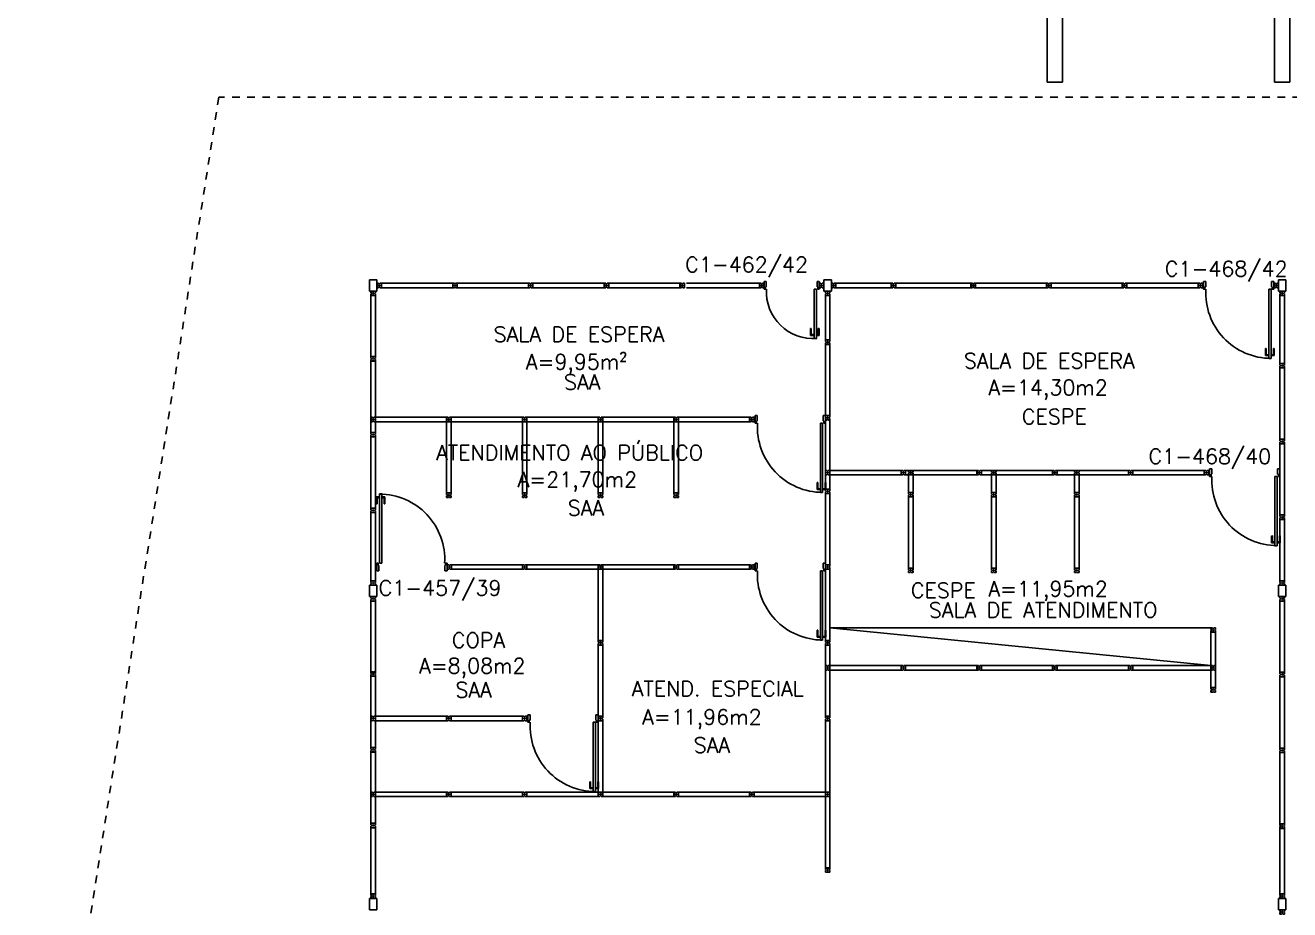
# Model space of a CAD drawing. Extents: x -16 to 243, y 482 to 579.
# Drawn here: x -16.31 to 0.38, y 529.79 to 541.46 of the extents above; entities that cross this region are included whole.
import ezdxf
from ezdxf.enums import TextEntityAlignment as Align

# ---------------------------------------------------------------- set-up
doc = ezdxf.new("R2010")
doc.units = 0
doc.header["$LTSCALE"] = 0.02
doc.header["$MEASUREMENT"] = 0
doc.linetypes.add('HIDDEN2', pattern=[0.1875, 0.125, -0.0625])
doc.layers.get('0').update_dxf_attribs({"linetype": 'CONTINUOUS'})
for name, color, linetype in [('ALV', 2, 'CONTINUOUS'), ('AREA', 2, 'CONTINUOUS'), ('CENTRO_DE_CUSTO', 1, 'CONTINUOUS'), ('DIV', 2, 'CONTINUOUS'), ('ESTR', 3, 'CONTINUOUS'), ('PROJ', 1, 'HIDDEN2'), ('TEXTO', 2, 'CONTINUOUS'), ('TEXTO-ENDEREÇO', 2, 'CONTINUOUS')]:
    doc.layers.add(name, color=color, linetype=linetype)
doc.styles.add('UNB-100', font='simplex.shx', dxfattribs={"height": 0.2})
doc.styles.add('UNB-100-1', font='simplex.shx', dxfattribs={"height": 0.2})

# ---------------------------------------------------------------- blocks, each defined once
blk = doc.blocks.new('PILAR-SLN')
blk.add_lwpolyline([(0.197, -26.487), (0.197, -27.987), (-0.003, -27.987), (-0.003, -26.487)], close=True)
blk = doc.blocks.new('DIVMT-SLN')
for p, q in [((-0.03, 0.03), (-0.03, 0.006)), ((-0.008, 0.03), (-0.03, 0.03)), ((-0.0185, 0.006), (-0.03, 0.006)), ((-0.0185, -0.006), (-0.0185, 0.006)), ((-0.008, 0.03), (-0.008, 0.02)), ((-0.008, 0.02), (0.008, 0.02)), ((-0.0051, 0), (0.0051, 0)), ((0.0051, 0), (-0.0051, 0)), ((-0.0051, 0), (0.0051, 0)), ((0, -0.0051), (0, 0.0051)), ((0, 0.0051), (0, -0.0051)), ((0.008, 0.03), (0.008, 0.02)), ((0.008, 0.03), (0.03, 0.03)), ((0.0205, 0.006), (0.03, 0.006)), ((0.0205, -0.006), (0.0205, 0.006)), ((0.0205, 0.006), (0.0205, -0.006)), ((0.0205, 0.006), (0.03, 0.006)), ((0.97, 0.03), (0.03, 0.03)), ((0.03, 0.006), (0.03, 0.03)), ((0.03, -0.03), (0.03, 0.03)), ((0.03, -0.005), (0.03, 0.005)), ((0.97, -0.03), (0.97, 0.03)), ((0.97, 0.03), (0.97, 0.009)), ((0.97, 0.009), (0.97, 0.027)), ((0.9795, 0.006), (0.97, 0.006)), ((0.97, -0.005), (0.97, 0.005)), ((0.9795, 0.006), (0.9795, -0.006)), ((1.0051, 0), (0.9949, 0)), ((1, 0.0051), (1, -0.0051)), ((-0.0185, -0.006), (-0.03, -0.006)), ((-0.03, -0.03), (-0.03, -0.006)), ((-0.008, -0.03), (-0.03, -0.03)), ((-0.008, -0.03), (-0.008, -0.02)), ((-0.008, -0.02), (0.008, -0.02)), ((0.008, -0.03), (0.008, -0.02)), ((0.008, -0.03), (0.03, -0.03)), ((0.0205, -0.006), (0.03, -0.006)), ((0.0205, -0.006), (0.03, -0.006)), ((0.03, -0.006), (0.03, -0.03)), ((0.97, -0.03), (0.03, -0.03)), ((0.9795, -0.006), (0.97, -0.006)), ((0.97, -0.009), (0.97, -0.027))]:
    blk.add_line(p, q)
blk = doc.blocks.new('PDV2E-SLN')
at = {"layer": 'DIV', "color": 1}
for p, q in [((0.023, 0.925), (0.063, 0.925)), ((0.023, 0.925), (0.023, 0.835)), ((0.033, 0.835), (0.023, 0.835)), ((0.033, 0.915), (0.063, 0.915)), ((0.033, 0.915), (0.033, 0.835)), ((0.138, 0.925), (0.097, 0.925)), ((0.128, 0.915), (0.097, 0.915)), ((0.128, 0.915), (0.128, 0.835)), ((0.128, 0.835), (0.137, 0.835)), ((0.138, 0.925), (0.138, 0.835))]:
    blk.add_line(p, q, dxfattribs=at)
at = {"layer": 'DIV'}
for p, q in [((0.065, 0.05), (0.065, 0.965)), ((0.095, 0.965), (0.065, 0.965)), ((0.095, 0.05), (0.095, 0.965)), ((0.049, 0.05), (0.029, 0.05)), ((0.029, 0.05), (0.029, 0.035)), ((0.029, 0.035), (0.029, -0.035)), ((0.049, 0.02), (0.049, 0.05)), ((0.049, 0.02), (0.059, 0.02)), ((0.059, -0.05), (0.059, 0.02)), ((0.065, 0.05), (0.095, 0.05)), ((0.928, -0.05), (0.928, 0.02)), ((0.938, 0.02), (0.928, 0.02)), ((0.938, 0.05), (0.958, 0.05)), ((0.938, 0.02), (0.938, 0.05)), ((0.958, 0.05), (0.958, 0.035)), ((0.958, 0.035), (0.958, -0.035)), ((0.029, -0.035), (0.029, -0.05)), ((0.029, -0.05), (0.059, -0.05)), ((0.958, -0.05), (0.928, -0.05)), ((0.958, -0.035), (0.958, -0.05))]:
    blk.add_line(p, q, dxfattribs=at)
at = {"layer": 'DIV', "color": 1}
blk.add_arc((0.063, 0.1), 0.864, 356.655, 89.8436, dxfattribs=at)
blk = doc.blocks.new('MTT-SLN')
for p, q in [((-0.008, 0.03), (-0.03, 0.03)), ((-0.03, 0.03), (-0.03, 0.006)), ((-0.0185, 0.006), (-0.03, 0.006)), ((-0.0185, -0.006), (-0.0185, 0.006)), ((-0.008, 0.03), (-0.008, 0.02)), ((-0.008, 0.02), (0.008, 0.02)), ((-0.0051, 0), (0.0051, 0)), ((0, -0.0051), (0, 0.0051)), ((0.008, 0.03), (0.03, 0.03)), ((0.008, 0.03), (0.008, 0.02)), ((0.0205, -0.006), (0.0205, 0.006)), ((0.0205, 0.006), (0.03, 0.006)), ((0.03, 0.006), (0.03, 0.03)), ((-0.03, -0.03), (-0.03, -0.006)), ((-0.0185, -0.006), (-0.03, -0.006)), ((-0.008, -0.03), (-0.03, -0.03)), ((-0.008, -0.02), (0.008, -0.02)), ((-0.008, -0.03), (-0.008, -0.02)), ((0.008, -0.03), (0.008, -0.02)), ((0.008, -0.03), (0.03, -0.03)), ((0.0205, -0.006), (0.03, -0.006)), ((0.03, -0.006), (0.03, -0.03))]:
    blk.add_line(p, q)
blk = doc.blocks.new('DIV35')
for p, q in [((-0.008, 0.32), (-0.03, 0.32)), ((-0.03, 0.32), (-0.03, 0.296)), ((-0.0185, 0.296), (-0.03, 0.296)), ((-0.03, 0.26), (-0.03, 0.284)), ((-0.0185, 0.284), (-0.03, 0.284)), ((-0.03, 0.26), (-0.03, 0.03)), ((0.03, 0.26), (-0.03, 0.26)), ((-0.03, 0.26), (-0.009, 0.26)), ((-0.008, 0.26), (-0.03, 0.26)), ((-0.009, 0.26), (-0.027, 0.26)), ((-0.0185, 0.284), (-0.0185, 0.296)), ((-0.008, 0.32), (-0.008, 0.31)), ((-0.008, 0.31), (0.008, 0.31)), ((-0.008, 0.27), (0.008, 0.27)), ((-0.008, 0.26), (-0.008, 0.27)), ((-0.006, 0.2695), (0.006, 0.2695)), ((-0.006, 0.2695), (-0.006, 0.26)), ((-0.0051, 0.29), (0.0051, 0.29)), ((-0.0051, 0.29), (0.0051, 0.29)), ((0.005, 0.26), (-0.005, 0.26)), ((0, 0.2951), (0, 0.2849)), ((0, 0.2849), (0, 0.2951)), ((0.006, 0.2695), (0.006, 0.26)), ((0.008, 0.32), (0.03, 0.32)), ((0.008, 0.32), (0.008, 0.31)), ((0.008, 0.26), (0.008, 0.27)), ((0.008, 0.26), (0.03, 0.26)), ((0.009, 0.26), (0.027, 0.26)), ((0.0205, 0.284), (0.0205, 0.296)), ((0.0205, 0.296), (0.03, 0.296)), ((0.0205, 0.284), (0.03, 0.284)), ((0.03, 0.296), (0.03, 0.32)), ((0.03, 0.284), (0.03, 0.26)), ((0.03, 0.26), (0.03, 0.03)), ((-0.006, 0.03), (-0.03, 0.03)), ((-0.03, 0.008), (-0.03, 0.03)), ((0.03, 0.03), (-0.03, 0.03)), ((-0.03, 0.008), (-0.02, 0.008)), ((-0.02, -0.008), (-0.02, 0.008)), ((-0.006, 0.0205), (-0.006, 0.03)), ((-0.006, 0.0205), (-0.006, 0.03)), ((0.006, 0.0205), (-0.006, 0.0205)), ((-0.006, 0.0205), (0.006, 0.0205)), ((0.0051, 0), (-0.0051, 0)), ((-0.0051, 0), (0.0051, 0)), ((0.005, 0.03), (-0.005, 0.03)), ((0, -0.0051), (0, 0.0051)), ((0, 0.0051), (0, -0.0051)), ((0, -0.0051), (0, 0.0051)), ((0.006, 0.03), (0.03, 0.03)), ((0.006, 0.0205), (0.006, 0.03)), ((0.006, 0.0205), (0.006, 0.03)), ((0.03, 0.008), (0.02, 0.008)), ((0.02, -0.008), (0.02, 0.008)), ((0.03, 0.008), (0.03, 0.03)), ((-0.03, -0.008), (-0.02, -0.008)), ((-0.03, -0.008), (-0.03, -0.03)), ((-0.03, -0.03), (-0.006, -0.03)), ((-0.006, -0.0185), (-0.006, -0.03)), ((0.006, -0.0185), (-0.006, -0.0185)), ((0.006, -0.0185), (0.006, -0.03)), ((0.03, -0.03), (0.006, -0.03)), ((0.03, -0.008), (0.02, -0.008)), ((0.03, -0.008), (0.03, -0.03))]:
    blk.add_line(p, q)

msp = doc.modelspace()

# ---------------------------------------------------------------- linework, layer by layer
at = {"layer": 'ALV'}
msp.add_line((0.384, 540.71), (0.184, 540.71), dxfattribs=at)
at = {"layer": 'DIV'}
for p, q in [((-11.766, 538.102), (-11.766, 537.952)), ((-11.766, 538.102), (-11.666, 538.102)), ((-11.666, 538.102), (-11.666, 537.952)), ((-7.644, 538.057), (-7.666, 538.057)), ((-7.666, 538.057), (-7.666, 538.033)), ((-7.654, 538.033), (-7.666, 538.033)), ((-7.666, 537.997), (-7.666, 538.021)), ((-7.654, 538.021), (-7.666, 538.021)), ((-7.654, 538.021), (-7.654, 538.033)), ((-7.644, 538.057), (-7.644, 538.047)), ((-7.644, 538.047), (-7.628, 538.047)), ((-7.644, 538.007), (-7.628, 538.007)), ((-7.644, 537.997), (-7.644, 538.007)), ((-7.641, 538.027), (-7.631, 538.027)), ((-7.631, 538.027), (-7.641, 538.027)), ((-7.641, 538.027), (-7.631, 538.027)), ((-7.636, 538.032), (-7.636, 538.022)), ((-7.636, 538.022), (-7.636, 538.032)), ((-7.628, 538.057), (-7.606, 538.057)), ((-7.628, 538.057), (-7.628, 538.047)), ((-7.628, 537.997), (-7.628, 538.007)), ((-7.615, 538.033), (-7.606, 538.033)), ((-7.615, 538.033), (-7.615, 538.021)), ((-7.615, 538.021), (-7.615, 538.033)), ((-7.615, 538.033), (-7.606, 538.033)), ((-7.615, 538.021), (-7.606, 538.021)), ((-7.615, 538.021), (-7.606, 538.021)), ((-7.606, 537.997), (-7.606, 538.057)), ((-7.606, 538.033), (-7.606, 538.057)), ((-7.606, 538.022), (-7.606, 538.032)), ((-7.606, 538.021), (-7.606, 537.997)), ((-6.616, 538.057), (-7.581, 538.057)), ((-6.616, 538.057), (-6.616, 538.036)), ((-6.616, 537.997), (-6.616, 538.057)), ((-6.594, 538.057), (-6.616, 538.057)), ((-6.616, 538.057), (-6.616, 538.033)), ((-6.616, 538.036), (-6.616, 538.054)), ((-6.606, 538.033), (-6.616, 538.033)), ((-6.604, 538.033), (-6.616, 538.033)), ((-6.616, 538.022), (-6.616, 538.032)), ((-6.606, 538.021), (-6.616, 538.021)), ((-6.616, 537.997), (-6.616, 538.021)), ((-6.604, 538.021), (-6.616, 538.021)), ((-6.616, 538.018), (-6.616, 538)), ((-6.606, 538.033), (-6.606, 538.021)), ((-6.604, 538.021), (-6.604, 538.033)), ((-6.594, 538.057), (-6.594, 538.047)), ((-6.594, 538.047), (-6.578, 538.047)), ((-6.594, 538.007), (-6.578, 538.007)), ((-6.594, 537.997), (-6.594, 538.007)), ((-6.591, 538.027), (-6.581, 538.027)), ((-6.581, 538.027), (-6.591, 538.027)), ((-6.591, 538.027), (-6.581, 538.027)), ((-6.586, 538.032), (-6.586, 538.022)), ((-6.586, 538.022), (-6.586, 538.032)), ((-6.578, 538.057), (-6.556, 538.057)), ((-6.578, 538.057), (-6.578, 538.047)), ((-6.578, 537.997), (-6.578, 538.007)), ((-6.565, 538.033), (-6.556, 538.033)), ((-6.565, 538.033), (-6.565, 538.021)), ((-6.565, 538.021), (-6.565, 538.033)), ((-6.565, 538.033), (-6.556, 538.033)), ((-6.565, 538.021), (-6.556, 538.021)), ((-6.565, 538.021), (-6.556, 538.021)), ((-6.556, 538.077), (-6.526, 538.077)), ((-6.556, 538.062), (-6.556, 538.077)), ((-6.556, 537.992), (-6.556, 538.062)), ((-6.556, 537.997), (-6.556, 538.057)), ((-6.556, 538.033), (-6.556, 538.057)), ((-6.556, 538.022), (-6.556, 538.032)), ((-6.556, 538.021), (-6.556, 537.997)), ((-6.536, 538.007), (-6.526, 538.007)), ((-6.536, 538.007), (-6.536, 537.977)), ((-6.526, 538.077), (-6.526, 538.007)), ((-5.826, 538.077), (-5.856, 538.077)), ((-5.856, 538.077), (-5.856, 538.007)), ((-5.846, 538.007), (-5.856, 538.007)), ((-5.846, 538.007), (-5.846, 537.977)), ((-5.826, 538.062), (-5.826, 538.077)), ((-5.826, 537.992), (-5.826, 538.062)), ((-5.826, 538.057), (-5.826, 537.997)), ((-5.766, 538.102), (-5.766, 537.952)), ((-5.766, 538.102), (-5.666, 538.102)), ((-5.666, 538.102), (-5.666, 537.952)), ((-5.666, 537.997), (-5.666, 538.057)), ((-5.666, 538.057), (-5.666, 538.033)), ((-5.644, 538.057), (-5.666, 538.057)), ((-5.654, 538.033), (-5.666, 538.033)), ((-5.654, 538.021), (-5.666, 538.021)), ((-5.654, 538.021), (-5.654, 538.033)), ((-5.644, 538.057), (-5.644, 538.047)), ((-5.644, 538.047), (-5.628, 538.047)), ((-5.644, 537.997), (-5.644, 538.007)), ((-5.644, 538.007), (-5.628, 538.007)), ((-5.641, 538.027), (-5.631, 538.027)), ((-5.631, 538.027), (-5.641, 538.027)), ((-5.641, 538.027), (-5.631, 538.027)), ((-5.636, 538.022), (-5.636, 538.032)), ((-5.636, 538.032), (-5.636, 538.022)), ((-5.628, 538.057), (-5.628, 538.047)), ((-5.628, 538.057), (-5.606, 538.057)), ((-5.628, 537.997), (-5.628, 538.007)), ((-5.615, 538.033), (-5.606, 538.033)), ((-5.615, 538.021), (-5.615, 538.033)), ((-5.615, 538.033), (-5.615, 538.021)), ((-5.615, 538.033), (-5.606, 538.033)), ((-5.615, 538.021), (-5.606, 538.021)), ((-5.615, 538.021), (-5.606, 538.021)), ((-4.876, 538.057), (-5.606, 538.057)), ((-5.606, 538.033), (-5.606, 538.057)), ((-5.606, 537.997), (-5.606, 538.057)), ((-5.606, 538.022), (-5.606, 538.032)), ((-5.606, 538.021), (-5.606, 537.997)), ((-4.876, 537.997), (-4.876, 538.057)), ((-4.876, 538.057), (-4.876, 538.033)), ((-4.854, 538.057), (-4.876, 538.057)), ((-4.864, 538.033), (-4.876, 538.033)), ((-4.864, 538.021), (-4.876, 538.021)), ((-4.864, 538.021), (-4.864, 538.033)), ((-4.854, 538.057), (-4.854, 538.047)), ((-4.854, 538.047), (-4.838, 538.047)), ((-4.854, 537.997), (-4.854, 538.007)), ((-4.854, 538.007), (-4.838, 538.007)), ((-4.851, 538.027), (-4.841, 538.027)), ((-4.841, 538.027), (-4.851, 538.027)), ((-4.851, 538.027), (-4.841, 538.027)), ((-4.846, 538.022), (-4.846, 538.032)), ((-4.846, 538.032), (-4.846, 538.022)), ((-4.838, 538.057), (-4.838, 538.047)), ((-4.838, 538.057), (-4.816, 538.057)), ((-4.838, 537.997), (-4.838, 538.007)), ((-4.825, 538.033), (-4.816, 538.033)), ((-4.825, 538.021), (-4.825, 538.033)), ((-4.825, 538.033), (-4.825, 538.021)), ((-4.825, 538.033), (-4.816, 538.033)), ((-4.825, 538.021), (-4.816, 538.021)), ((-4.825, 538.021), (-4.816, 538.021)), ((-3.826, 538.057), (-4.816, 538.057)), ((-4.816, 538.033), (-4.816, 538.057)), ((-4.816, 537.997), (-4.816, 538.057)), ((-4.816, 538.022), (-4.816, 538.032)), ((-4.816, 538.021), (-4.816, 537.997)), ((-3.826, 537.997), (-3.826, 538.057)), ((-3.826, 538.057), (-3.826, 538.036)), ((-3.826, 538.036), (-3.826, 538.054)), ((-3.816, 538.033), (-3.826, 538.033)), ((-3.826, 538.022), (-3.826, 538.032)), ((-3.816, 538.021), (-3.826, 538.021)), ((-3.826, 538.018), (-3.826, 538)), ((-3.816, 538.033), (-3.816, 538.021)), ((-3.791, 538.027), (-3.801, 538.027)), ((-3.796, 538.032), (-3.796, 538.022)), ((-0.804, 538.057), (-0.826, 538.057)), ((-0.826, 538.057), (-0.826, 538.033)), ((-0.814, 538.033), (-0.826, 538.033)), ((-0.826, 537.997), (-0.826, 538.021)), ((-0.814, 538.021), (-0.826, 538.021)), ((-0.814, 538.021), (-0.814, 538.033)), ((-0.804, 538.057), (-0.804, 538.047)), ((-0.804, 538.047), (-0.788, 538.047)), ((-0.804, 538.007), (-0.788, 538.007)), ((-0.804, 537.997), (-0.804, 538.007)), ((-0.801, 538.027), (-0.791, 538.027)), ((-0.791, 538.027), (-0.801, 538.027)), ((-0.801, 538.027), (-0.791, 538.027)), ((-0.796, 538.032), (-0.796, 538.022)), ((-0.796, 538.022), (-0.796, 538.032)), ((-0.788, 538.057), (-0.766, 538.057)), ((-0.788, 538.057), (-0.788, 538.047)), ((-0.788, 537.997), (-0.788, 538.007)), ((-0.775, 538.033), (-0.766, 538.033)), ((-0.775, 538.033), (-0.775, 538.021)), ((-0.775, 538.021), (-0.775, 538.033)), ((-0.775, 538.033), (-0.766, 538.033)), ((-0.775, 538.021), (-0.766, 538.021)), ((-0.775, 538.021), (-0.766, 538.021)), ((-0.766, 537.997), (-0.766, 538.057)), ((-0.766, 538.033), (-0.766, 538.057)), ((-0.766, 538.022), (-0.766, 538.032)), ((-0.766, 538.021), (-0.766, 537.997)), ((0.234, 538.102), (0.234, 537.952)), ((0.234, 538.102), (0.334, 538.102)), ((0.334, 538.102), (0.334, 537.952)), ((-11.766, 537.952), (-11.666, 537.952)), ((-11.746, 537.892), (-11.746, 537.087)), ((-11.686, 537.892), (-11.746, 537.892)), ((-11.746, 537.892), (-11.725, 537.892)), ((-11.725, 537.892), (-11.743, 537.892)), ((-11.722, 537.901), (-11.71, 537.901)), ((-11.722, 537.901), (-11.722, 537.892)), ((-11.721, 537.922), (-11.711, 537.922)), ((-11.711, 537.892), (-11.721, 537.892)), ((-11.716, 537.927), (-11.716, 537.917)), ((-11.71, 537.901), (-11.71, 537.892)), ((-11.707, 537.892), (-11.689, 537.892)), ((-11.686, 537.892), (-11.686, 537.087)), ((-7.644, 537.997), (-7.666, 537.997)), ((-7.628, 537.997), (-7.606, 537.997)), ((-6.616, 537.997), (-7.581, 537.997)), ((-6.594, 537.997), (-6.616, 537.997)), ((-6.578, 537.997), (-6.556, 537.997)), ((-6.556, 537.977), (-6.556, 537.992)), ((-6.536, 537.977), (-6.556, 537.977)), ((-5.862, 537.976), (-5.892, 537.976)), ((-5.892, 537.976), (-5.892, 537.327)), ((-5.862, 537.976), (-5.862, 537.327)), ((-5.846, 537.977), (-5.826, 537.977)), ((-5.826, 537.977), (-5.826, 537.992)), ((-5.766, 537.952), (-5.666, 537.952)), ((-5.746, 537.892), (-5.746, 537.308)), ((-5.686, 537.892), (-5.746, 537.892)), ((-5.746, 537.892), (-5.725, 537.892)), ((-5.725, 537.892), (-5.743, 537.892)), ((-5.722, 537.901), (-5.71, 537.901)), ((-5.722, 537.901), (-5.722, 537.892)), ((-5.721, 537.922), (-5.711, 537.922)), ((-5.711, 537.892), (-5.721, 537.892)), ((-5.716, 537.927), (-5.716, 537.917)), ((-5.71, 537.901), (-5.71, 537.892)), ((-5.707, 537.892), (-5.689, 537.892)), ((-5.686, 537.892), (-5.686, 537.308)), ((-5.644, 537.997), (-5.666, 537.997)), ((-5.628, 537.997), (-5.606, 537.997)), ((-4.876, 537.997), (-5.606, 537.997)), ((-4.854, 537.997), (-4.876, 537.997)), ((-4.838, 537.997), (-4.816, 537.997)), ((-3.826, 537.997), (-4.816, 537.997)), ((-0.804, 537.997), (-0.826, 537.997)), ((-0.788, 537.997), (-0.766, 537.997)), ((0.234, 537.952), (0.334, 537.952)), ((0.254, 537.892), (0.275, 537.892)), ((0.314, 537.892), (0.254, 537.892)), ((0.254, 537.892), (0.254, 536.997)), ((0.275, 537.892), (0.257, 537.892)), ((0.278, 537.901), (0.278, 537.892)), ((0.278, 537.901), (0.29, 537.901)), ((0.279, 537.922), (0.289, 537.922)), ((0.289, 537.892), (0.279, 537.892)), ((0.284, 537.927), (0.284, 537.917)), ((0.29, 537.901), (0.29, 537.892)), ((0.293, 537.892), (0.311, 537.892)), ((0.314, 537.892), (0.314, 536.997)), ((-5.933, 537.457), (-5.943, 537.457)), ((-5.943, 537.367), (-5.943, 537.457)), ((-5.943, 537.367), (-5.903, 537.367)), ((-5.933, 537.377), (-5.933, 537.457)), ((-5.933, 537.377), (-5.903, 537.377)), ((-5.839, 537.377), (-5.869, 537.377)), ((-5.829, 537.367), (-5.869, 537.367)), ((-5.839, 537.457), (-5.829, 537.457)), ((-5.839, 537.377), (-5.839, 537.457)), ((-5.829, 537.367), (-5.829, 537.457)), ((-5.901, 537.327), (-5.871, 537.327)), ((-5.686, 537.308), (-5.746, 537.308)), ((-5.746, 537.286), (-5.746, 537.308)), ((-5.722, 537.308), (-5.746, 537.308)), ((-5.746, 537.286), (-5.736, 537.286)), ((-5.746, 537.27), (-5.746, 537.248)), ((-5.746, 537.27), (-5.736, 537.27)), ((-5.746, 537.248), (-5.722, 537.248)), ((-5.736, 537.27), (-5.736, 537.286)), ((-5.722, 537.299), (-5.722, 537.308)), ((-5.722, 537.299), (-5.722, 537.308)), ((-5.722, 537.299), (-5.71, 537.299)), ((-5.71, 537.299), (-5.722, 537.299)), ((-5.71, 537.26), (-5.722, 537.26)), ((-5.722, 537.26), (-5.722, 537.248)), ((-5.711, 537.308), (-5.721, 537.308)), ((-5.721, 537.278), (-5.711, 537.278)), ((-5.711, 537.278), (-5.721, 537.278)), ((-5.716, 537.273), (-5.716, 537.283)), ((-5.716, 537.283), (-5.716, 537.273)), ((-5.716, 537.273), (-5.716, 537.283)), ((-5.71, 537.299), (-5.71, 537.308)), ((-5.71, 537.299), (-5.71, 537.308)), ((-5.71, 537.308), (-5.686, 537.308)), ((-5.71, 537.26), (-5.71, 537.248)), ((-5.686, 537.248), (-5.71, 537.248)), ((-5.696, 537.27), (-5.696, 537.286)), ((-5.686, 537.286), (-5.696, 537.286)), ((-5.686, 537.27), (-5.696, 537.27)), ((-5.686, 537.286), (-5.686, 537.308)), ((-5.686, 537.27), (-5.686, 537.248)), ((-11.686, 537.087), (-11.746, 537.087)), ((-11.746, 537.065), (-11.746, 537.087)), ((-11.722, 537.087), (-11.746, 537.087)), ((-11.746, 537.065), (-11.736, 537.065)), ((-11.746, 537.049), (-11.746, 537.027)), ((-11.746, 537.049), (-11.736, 537.049)), ((-11.746, 537.027), (-11.722, 537.027)), ((-11.736, 537.049), (-11.736, 537.065)), ((-11.722, 537.077), (-11.722, 537.087)), ((-11.722, 537.077), (-11.722, 537.087)), ((-11.722, 537.077), (-11.71, 537.077)), ((-11.71, 537.077), (-11.722, 537.077)), ((-11.71, 537.038), (-11.722, 537.038)), ((-11.722, 537.038), (-11.722, 537.027)), ((-11.711, 537.087), (-11.721, 537.087)), ((-11.721, 537.057), (-11.711, 537.057)), ((-11.711, 537.057), (-11.721, 537.057)), ((-11.716, 537.052), (-11.716, 537.062)), ((-11.716, 537.062), (-11.716, 537.052)), ((-11.716, 537.052), (-11.716, 537.062)), ((-11.71, 537.077), (-11.71, 537.087)), ((-11.71, 537.077), (-11.71, 537.087)), ((-11.71, 537.087), (-11.686, 537.087)), ((-11.71, 537.038), (-11.71, 537.027)), ((-11.686, 537.027), (-11.71, 537.027)), ((-11.696, 537.049), (-11.696, 537.065)), ((-11.686, 537.065), (-11.696, 537.065)), ((-11.686, 537.049), (-11.696, 537.049)), ((-11.686, 537.065), (-11.686, 537.087)), ((-11.686, 537.049), (-11.686, 537.027)), ((0.314, 536.997), (0.254, 536.997)), ((0.254, 536.975), (0.254, 536.997)), ((0.278, 536.997), (0.254, 536.997)), ((0.254, 536.975), (0.264, 536.975)), ((0.254, 536.959), (0.254, 536.937)), ((0.254, 536.959), (0.264, 536.959)), ((0.254, 536.937), (0.278, 536.937)), ((0.264, 536.959), (0.264, 536.975)), ((0.278, 536.987), (0.278, 536.997)), ((0.278, 536.987), (0.278, 536.997)), ((0.278, 536.987), (0.29, 536.987)), ((0.29, 536.987), (0.278, 536.987)), ((0.29, 536.948), (0.278, 536.948)), ((0.278, 536.948), (0.278, 536.937)), ((0.289, 536.997), (0.279, 536.997)), ((0.279, 536.967), (0.289, 536.967)), ((0.289, 536.967), (0.279, 536.967)), ((0.284, 536.962), (0.284, 536.972)), ((0.284, 536.972), (0.284, 536.962)), ((0.284, 536.962), (0.284, 536.972)), ((0.29, 536.987), (0.29, 536.997)), ((0.29, 536.987), (0.29, 536.997)), ((0.29, 536.997), (0.314, 536.997)), ((0.29, 536.948), (0.29, 536.937)), ((0.314, 536.937), (0.29, 536.937)), ((0.304, 536.959), (0.304, 536.975)), ((0.314, 536.975), (0.304, 536.975)), ((0.314, 536.959), (0.304, 536.959)), ((0.314, 536.975), (0.314, 536.997)), ((0.314, 536.959), (0.314, 536.937)), ((-5.746, 536.248), (-5.746, 535.339)), ((-5.686, 536.248), (-5.686, 535.339)), ((-5.686, 535.339), (-5.746, 535.339)), ((-5.746, 535.317), (-5.746, 535.339)), ((-5.722, 535.339), (-5.746, 535.339)), ((-5.722, 535.329), (-5.722, 535.339)), ((-5.722, 535.329), (-5.722, 535.339)), ((-5.722, 535.329), (-5.71, 535.329)), ((-5.71, 535.329), (-5.722, 535.329)), ((-5.711, 535.339), (-5.721, 535.339)), ((-5.71, 535.329), (-5.71, 535.339)), ((-5.71, 535.329), (-5.71, 535.339)), ((-5.71, 535.339), (-5.686, 535.339)), ((-5.686, 535.317), (-5.686, 535.339)), ((-5.746, 535.317), (-5.736, 535.317)), ((-5.746, 535.301), (-5.746, 535.279)), ((-5.746, 535.301), (-5.736, 535.301)), ((-5.746, 535.279), (-5.722, 535.279)), ((-5.736, 535.301), (-5.736, 535.317)), ((-5.71, 535.29), (-5.722, 535.29)), ((-5.722, 535.29), (-5.722, 535.279)), ((-5.721, 535.309), (-5.711, 535.309)), ((-5.711, 535.309), (-5.721, 535.309)), ((-5.716, 535.303), (-5.716, 535.314)), ((-5.716, 535.314), (-5.716, 535.303)), ((-5.716, 535.303), (-5.716, 535.314)), ((-5.71, 535.29), (-5.71, 535.279)), ((-5.686, 535.279), (-5.71, 535.279)), ((-5.696, 535.301), (-5.696, 535.317)), ((-5.686, 535.317), (-5.696, 535.317)), ((-5.686, 535.301), (-5.696, 535.301)), ((-5.686, 535.301), (-5.686, 535.279)), ((-11.686, 535.027), (-11.746, 535.027)), ((-11.746, 535.027), (-11.725, 535.027)), ((-11.746, 535.027), (-11.746, 534.129)), ((-11.725, 535.027), (-11.743, 535.027)), ((-11.722, 535.036), (-11.71, 535.036)), ((-11.722, 535.036), (-11.722, 535.027)), ((-11.721, 535.057), (-11.711, 535.057)), ((-11.711, 535.027), (-11.721, 535.027)), ((-11.716, 535.062), (-11.716, 535.052)), ((-11.71, 535.036), (-11.71, 535.027)), ((-11.707, 535.027), (-11.689, 535.027)), ((-11.686, 535.027), (-11.686, 534.129)), ((0.254, 534.937), (0.275, 534.937)), ((0.314, 534.937), (0.254, 534.937)), ((0.254, 534.937), (0.254, 534.129)), ((0.275, 534.937), (0.257, 534.937)), ((0.278, 534.946), (0.278, 534.937)), ((0.278, 534.946), (0.29, 534.946)), ((0.279, 534.967), (0.289, 534.967)), ((0.289, 534.937), (0.279, 534.937)), ((0.284, 534.972), (0.284, 534.962)), ((0.29, 534.946), (0.29, 534.937)), ((0.293, 534.937), (0.311, 534.937)), ((0.314, 534.937), (0.314, 534.129)), ((-10.718, 534.339), (-10.74, 534.339)), ((-10.74, 534.339), (-10.74, 534.315)), ((-10.718, 534.339), (-10.718, 534.329)), ((-10.718, 534.329), (-10.702, 534.329)), ((-10.702, 534.339), (-10.68, 534.339)), ((-10.702, 534.339), (-10.702, 534.329)), ((-10.68, 534.279), (-10.68, 534.339)), ((-10.68, 534.315), (-10.68, 534.339)), ((-9.746, 534.339), (-10.68, 534.339)), ((-9.746, 534.339), (-9.746, 534.318)), ((-9.746, 534.279), (-9.746, 534.339)), ((-9.746, 534.318), (-9.746, 534.336)), ((-8.746, 534.317), (-8.746, 534.339)), ((-8.746, 534.339), (-8.722, 534.339)), ((-8.722, 534.327), (-8.722, 534.339)), ((-8.686, 534.339), (-8.71, 534.339)), ((-8.71, 534.327), (-8.71, 534.339)), ((-8.686, 534.317), (-8.686, 534.339)), ((-6.746, 534.339), (-6.746, 534.315)), ((-6.724, 534.339), (-6.746, 534.339)), ((-6.724, 534.339), (-6.724, 534.329)), ((-6.724, 534.329), (-6.708, 534.329)), ((-6.708, 534.339), (-6.708, 534.329)), ((-6.708, 534.339), (-6.686, 534.339)), ((-6.686, 534.315), (-6.686, 534.339)), ((-6.686, 534.279), (-6.686, 534.339)), ((-10.729, 534.315), (-10.74, 534.315)), ((-10.74, 534.279), (-10.74, 534.303)), ((-10.729, 534.303), (-10.74, 534.303)), ((-10.718, 534.279), (-10.74, 534.279)), ((-10.729, 534.303), (-10.729, 534.315)), ((-10.718, 534.289), (-10.702, 534.289)), ((-10.718, 534.279), (-10.718, 534.289)), ((-10.715, 534.309), (-10.705, 534.309)), ((-10.705, 534.309), (-10.715, 534.309)), ((-10.715, 534.309), (-10.705, 534.309)), ((-10.71, 534.314), (-10.71, 534.303)), ((-10.71, 534.303), (-10.71, 534.314)), ((-10.702, 534.279), (-10.702, 534.289)), ((-10.702, 534.279), (-10.68, 534.279)), ((-10.69, 534.315), (-10.68, 534.315)), ((-10.69, 534.315), (-10.69, 534.303)), ((-10.69, 534.303), (-10.69, 534.315)), ((-10.69, 534.315), (-10.68, 534.315)), ((-10.69, 534.303), (-10.68, 534.303)), ((-10.69, 534.303), (-10.68, 534.303)), ((-10.68, 534.304), (-10.68, 534.314)), ((-10.68, 534.303), (-10.68, 534.279)), ((-9.746, 534.279), (-10.68, 534.279)), ((-9.736, 534.315), (-9.746, 534.315)), ((-9.746, 534.304), (-9.746, 534.314)), ((-9.736, 534.303), (-9.746, 534.303)), ((-9.746, 534.3), (-9.746, 534.282)), ((-9.736, 534.315), (-9.736, 534.303)), ((-9.711, 534.309), (-9.721, 534.309)), ((-9.716, 534.314), (-9.716, 534.303)), ((-8.746, 534.317), (-8.736, 534.317)), ((-8.746, 534.301), (-8.746, 534.279)), ((-8.746, 534.301), (-8.736, 534.301)), ((-8.686, 534.279), (-8.746, 534.279)), ((-8.722, 534.279), (-8.746, 534.279)), ((-8.746, 533.339), (-8.746, 534.279)), ((-8.736, 534.317), (-8.736, 534.301)), ((-8.71, 534.327), (-8.722, 534.327)), ((-8.722, 534.288), (-8.722, 534.279)), ((-8.722, 534.288), (-8.71, 534.288)), ((-8.71, 534.288), (-8.722, 534.288)), ((-8.722, 534.288), (-8.722, 534.279)), ((-8.721, 534.309), (-8.711, 534.309)), ((-8.711, 534.309), (-8.721, 534.309)), ((-8.711, 534.279), (-8.721, 534.279)), ((-8.716, 534.314), (-8.716, 534.303)), ((-8.716, 534.303), (-8.716, 534.314)), ((-8.716, 534.314), (-8.716, 534.303)), ((-8.71, 534.288), (-8.71, 534.279)), ((-8.71, 534.288), (-8.71, 534.279)), ((-8.71, 534.279), (-8.686, 534.279)), ((-8.696, 534.317), (-8.696, 534.301)), ((-8.686, 534.317), (-8.696, 534.317)), ((-8.686, 534.301), (-8.696, 534.301)), ((-8.686, 534.301), (-8.686, 534.279)), ((-8.686, 533.339), (-8.686, 534.279)), ((-6.734, 534.315), (-6.746, 534.315)), ((-6.734, 534.303), (-6.746, 534.303)), ((-6.746, 534.279), (-6.746, 534.303)), ((-6.724, 534.279), (-6.746, 534.279)), ((-6.734, 534.303), (-6.734, 534.315)), ((-6.724, 534.279), (-6.724, 534.289)), ((-6.724, 534.289), (-6.708, 534.289)), ((-6.721, 534.309), (-6.711, 534.309)), ((-6.711, 534.309), (-6.721, 534.309)), ((-6.721, 534.309), (-6.711, 534.309)), ((-6.716, 534.303), (-6.716, 534.314)), ((-6.716, 534.314), (-6.716, 534.303)), ((-6.708, 534.279), (-6.708, 534.289)), ((-6.708, 534.279), (-6.686, 534.279)), ((-6.695, 534.315), (-6.686, 534.315)), ((-6.695, 534.303), (-6.695, 534.315)), ((-6.695, 534.315), (-6.695, 534.303)), ((-6.695, 534.315), (-6.686, 534.315)), ((-6.695, 534.303), (-6.686, 534.303)), ((-6.695, 534.303), (-6.686, 534.303)), ((-6.686, 534.304), (-6.686, 534.314)), ((-6.686, 534.303), (-6.686, 534.279)), ((-11.766, 534.069), (-11.766, 533.919)), ((-11.766, 534.069), (-11.666, 534.069)), ((-11.686, 534.129), (-11.746, 534.129)), ((-11.746, 534.107), (-11.746, 534.129)), ((-11.722, 534.129), (-11.746, 534.129)), ((-11.746, 534.107), (-11.736, 534.107)), ((-11.746, 534.091), (-11.746, 534.069)), ((-11.746, 534.091), (-11.736, 534.091)), ((-11.746, 534.069), (-11.722, 534.069)), ((-11.736, 534.091), (-11.736, 534.107)), ((-11.722, 534.119), (-11.722, 534.129)), ((-11.722, 534.119), (-11.722, 534.129)), ((-11.722, 534.119), (-11.71, 534.119)), ((-11.71, 534.119), (-11.722, 534.119)), ((-11.71, 534.08), (-11.722, 534.08)), ((-11.722, 534.08), (-11.722, 534.069)), ((-11.711, 534.129), (-11.721, 534.129)), ((-11.721, 534.099), (-11.711, 534.099)), ((-11.711, 534.099), (-11.721, 534.099)), ((-11.716, 534.093), (-11.716, 534.104)), ((-11.716, 534.104), (-11.716, 534.093)), ((-11.716, 534.093), (-11.716, 534.104)), ((-11.71, 534.119), (-11.71, 534.129)), ((-11.71, 534.119), (-11.71, 534.129)), ((-11.71, 534.129), (-11.686, 534.129)), ((-11.71, 534.08), (-11.71, 534.069)), ((-11.686, 534.069), (-11.71, 534.069)), ((-11.696, 534.091), (-11.696, 534.107)), ((-11.686, 534.107), (-11.696, 534.107)), ((-11.686, 534.091), (-11.696, 534.091)), ((-11.686, 534.107), (-11.686, 534.129)), ((-11.686, 534.091), (-11.686, 534.069)), ((-11.666, 534.069), (-11.666, 533.919)), ((0.234, 534.069), (0.234, 533.919)), ((0.234, 534.069), (0.334, 534.069)), ((0.314, 534.129), (0.254, 534.129)), ((0.254, 534.107), (0.254, 534.129)), ((0.278, 534.129), (0.254, 534.129)), ((0.254, 534.107), (0.264, 534.107)), ((0.254, 534.091), (0.254, 534.069)), ((0.254, 534.091), (0.264, 534.091)), ((0.254, 534.069), (0.278, 534.069)), ((0.264, 534.091), (0.264, 534.107)), ((0.278, 534.119), (0.278, 534.129)), ((0.278, 534.119), (0.278, 534.129)), ((0.278, 534.119), (0.29, 534.119)), ((0.29, 534.119), (0.278, 534.119)), ((0.29, 534.08), (0.278, 534.08)), ((0.278, 534.08), (0.278, 534.069)), ((0.289, 534.129), (0.279, 534.129)), ((0.279, 534.099), (0.289, 534.099)), ((0.289, 534.099), (0.279, 534.099)), ((0.284, 534.093), (0.284, 534.104)), ((0.284, 534.104), (0.284, 534.093)), ((0.284, 534.093), (0.284, 534.104)), ((0.29, 534.119), (0.29, 534.129)), ((0.29, 534.119), (0.29, 534.129)), ((0.29, 534.129), (0.314, 534.129)), ((0.29, 534.08), (0.29, 534.069)), ((0.314, 534.069), (0.29, 534.069)), ((0.304, 534.091), (0.304, 534.107)), ((0.314, 534.107), (0.304, 534.107)), ((0.314, 534.091), (0.304, 534.091)), ((0.314, 534.107), (0.314, 534.129)), ((0.314, 534.091), (0.314, 534.069)), ((0.334, 534.069), (0.334, 533.919)), ((-11.766, 533.919), (-11.666, 533.919)), ((0.234, 533.919), (0.334, 533.919)), ((-5.686, 533.507), (-0.656, 533.507)), ((-0.656, 533.007), (-5.686, 533.507)), ((-8.746, 533.339), (-8.725, 533.339)), ((-8.686, 533.339), (-8.746, 533.339)), ((-8.725, 533.339), (-8.743, 533.339)), ((-8.722, 533.329), (-8.722, 533.339)), ((-8.722, 533.329), (-8.71, 533.329)), ((-8.711, 533.339), (-8.721, 533.339)), ((-8.71, 533.329), (-8.71, 533.339)), ((-8.707, 533.339), (-8.689, 533.339)), ((-0.656, 533.447), (-0.656, 532.717)), ((-0.596, 533.447), (-0.656, 533.447)), ((-0.656, 533.447), (-0.635, 533.447)), ((-0.635, 533.447), (-0.653, 533.447)), ((-0.632, 533.456), (-0.62, 533.456)), ((-0.632, 533.456), (-0.632, 533.447)), ((-0.631, 533.477), (-0.621, 533.477)), ((-0.621, 533.447), (-0.631, 533.447)), ((-0.626, 533.482), (-0.626, 533.472)), ((-0.62, 533.456), (-0.62, 533.447)), ((-0.617, 533.447), (-0.599, 533.447)), ((-0.596, 533.447), (-0.596, 532.717)), ((-8.721, 533.309), (-8.711, 533.309)), ((-8.716, 533.303), (-8.716, 533.314)), ((-0.656, 533.007), (-1.686, 533.007)), ((-1.686, 532.947), (-1.686, 533.007)), ((-0.656, 532.947), (-0.656, 533.007)), ((-0.656, 532.947), (-1.686, 532.947)), ((-0.632, 532.717), (-0.656, 532.717)), ((-0.656, 532.695), (-0.656, 532.717)), ((-0.596, 532.717), (-0.656, 532.717)), ((-0.656, 532.695), (-0.646, 532.695)), ((-0.656, 532.679), (-0.646, 532.679)), ((-0.656, 532.679), (-0.656, 532.657)), ((-0.646, 532.679), (-0.646, 532.695)), ((-0.632, 532.707), (-0.632, 532.717)), ((-0.632, 532.707), (-0.632, 532.717)), ((-0.62, 532.707), (-0.632, 532.707)), ((-0.632, 532.707), (-0.62, 532.707)), ((-0.632, 532.668), (-0.632, 532.657)), ((-0.62, 532.668), (-0.632, 532.668)), ((-0.621, 532.717), (-0.631, 532.717)), ((-0.621, 532.687), (-0.631, 532.687)), ((-0.631, 532.687), (-0.621, 532.687)), ((-0.626, 532.682), (-0.626, 532.692)), ((-0.626, 532.692), (-0.626, 532.682)), ((-0.626, 532.682), (-0.626, 532.692)), ((-0.62, 532.717), (-0.596, 532.717)), ((-0.62, 532.707), (-0.62, 532.717)), ((-0.62, 532.707), (-0.62, 532.717)), ((-0.62, 532.668), (-0.62, 532.657)), ((-0.596, 532.695), (-0.606, 532.695)), ((-0.606, 532.679), (-0.606, 532.695)), ((-0.596, 532.679), (-0.606, 532.679)), ((-0.596, 532.695), (-0.596, 532.717)), ((-0.596, 532.679), (-0.596, 532.657)), ((-0.656, 532.657), (-0.632, 532.657)), ((-0.596, 532.657), (-0.62, 532.657)), ((-9.746, 532.339), (-9.746, 532.315)), ((-9.724, 532.339), (-9.746, 532.339)), ((-9.724, 532.339), (-9.724, 532.329)), ((-9.724, 532.329), (-9.708, 532.329)), ((-9.708, 532.339), (-9.708, 532.329)), ((-9.708, 532.339), (-9.686, 532.339)), ((-9.686, 532.315), (-9.686, 532.339)), ((-9.686, 532.279), (-9.686, 532.339)), ((-9.734, 532.315), (-9.746, 532.315)), ((-9.734, 532.303), (-9.746, 532.303)), ((-9.746, 532.279), (-9.746, 532.303)), ((-9.724, 532.279), (-9.746, 532.279)), ((-9.734, 532.303), (-9.734, 532.315)), ((-9.724, 532.279), (-9.724, 532.289)), ((-9.724, 532.289), (-9.708, 532.289)), ((-9.721, 532.309), (-9.711, 532.309)), ((-9.711, 532.309), (-9.721, 532.309)), ((-9.721, 532.309), (-9.711, 532.309)), ((-9.716, 532.303), (-9.716, 532.314)), ((-9.716, 532.314), (-9.716, 532.303)), ((-9.708, 532.279), (-9.708, 532.289)), ((-9.708, 532.279), (-9.686, 532.279)), ((-9.695, 532.315), (-9.686, 532.315)), ((-9.695, 532.303), (-9.695, 532.315)), ((-9.695, 532.315), (-9.695, 532.303)), ((-9.695, 532.315), (-9.686, 532.315)), ((-9.695, 532.303), (-9.686, 532.303)), ((-9.695, 532.303), (-9.686, 532.303)), ((-9.686, 532.304), (-9.686, 532.314)), ((-9.686, 532.303), (-9.686, 532.279)), ((-5.724, 531.339), (-5.746, 531.339)), ((-5.746, 531.339), (-5.746, 531.315)), ((-5.724, 531.339), (-5.724, 531.329)), ((-5.724, 531.329), (-5.708, 531.329)), ((-5.708, 531.339), (-5.686, 531.339)), ((-5.708, 531.339), (-5.708, 531.329)), ((-5.686, 531.279), (-5.686, 531.339)), ((-5.686, 531.315), (-5.686, 531.339)), ((-5.734, 531.315), (-5.746, 531.315)), ((-5.746, 531.279), (-5.746, 531.303)), ((-5.734, 531.303), (-5.746, 531.303)), ((-5.724, 531.279), (-5.746, 531.279)), ((-5.734, 531.303), (-5.734, 531.315)), ((-5.724, 531.289), (-5.708, 531.289)), ((-5.724, 531.279), (-5.724, 531.289)), ((-5.721, 531.309), (-5.711, 531.309)), ((-5.711, 531.309), (-5.721, 531.309)), ((-5.721, 531.309), (-5.711, 531.309)), ((-5.716, 531.314), (-5.716, 531.303)), ((-5.716, 531.303), (-5.716, 531.314)), ((-5.708, 531.279), (-5.708, 531.289)), ((-5.708, 531.279), (-5.686, 531.279)), ((-5.695, 531.315), (-5.686, 531.315)), ((-5.695, 531.315), (-5.695, 531.303)), ((-5.695, 531.303), (-5.695, 531.315)), ((-5.695, 531.315), (-5.686, 531.315)), ((-5.695, 531.303), (-5.686, 531.303)), ((-5.695, 531.303), (-5.686, 531.303)), ((-5.686, 531.304), (-5.686, 531.314)), ((-5.686, 531.303), (-5.686, 531.279)), ((-11.746, 530.905), (-11.746, 530.927)), ((-11.746, 530.927), (-11.722, 530.927)), ((-11.746, 530.905), (-11.736, 530.905)), ((-11.746, 530.889), (-11.746, 530.867)), ((-11.746, 530.889), (-11.736, 530.889)), ((-11.686, 530.867), (-11.746, 530.867)), ((-11.722, 530.867), (-11.746, 530.867)), ((-11.746, 529.995), (-11.746, 530.867)), ((-11.736, 530.905), (-11.736, 530.889)), ((-11.722, 530.915), (-11.722, 530.927)), ((-11.71, 530.915), (-11.722, 530.915)), ((-11.722, 530.876), (-11.722, 530.867)), ((-11.722, 530.876), (-11.71, 530.876)), ((-11.71, 530.876), (-11.722, 530.876)), ((-11.722, 530.876), (-11.722, 530.867)), ((-11.721, 530.897), (-11.711, 530.897)), ((-11.711, 530.897), (-11.721, 530.897)), ((-11.711, 530.867), (-11.721, 530.867)), ((-11.716, 530.902), (-11.716, 530.892)), ((-11.716, 530.892), (-11.716, 530.902)), ((-11.716, 530.902), (-11.716, 530.892)), ((-11.686, 530.927), (-11.71, 530.927)), ((-11.71, 530.915), (-11.71, 530.927)), ((-11.71, 530.876), (-11.71, 530.867)), ((-11.71, 530.876), (-11.71, 530.867)), ((-11.71, 530.867), (-11.686, 530.867)), ((-11.696, 530.905), (-11.696, 530.889)), ((-11.686, 530.905), (-11.696, 530.905)), ((-11.686, 530.889), (-11.696, 530.889)), ((-11.686, 530.905), (-11.686, 530.927)), ((-11.686, 530.889), (-11.686, 530.867)), ((-11.686, 529.995), (-11.686, 530.867)), ((0.254, 529.995), (0.254, 530.859)), ((0.314, 530.859), (0.254, 530.859)), ((0.314, 529.995), (0.314, 530.859)), ((-5.746, 530.317), (-5.746, 530.339)), ((-5.746, 530.339), (-5.722, 530.339)), ((-5.722, 530.327), (-5.722, 530.339)), ((-5.71, 530.327), (-5.722, 530.327)), ((-5.686, 530.339), (-5.71, 530.339)), ((-5.71, 530.327), (-5.71, 530.339)), ((-5.686, 530.317), (-5.686, 530.339)), ((-5.746, 530.317), (-5.736, 530.317)), ((-5.746, 530.301), (-5.746, 530.279)), ((-5.746, 530.301), (-5.736, 530.301)), ((-5.686, 530.279), (-5.746, 530.279)), ((-5.722, 530.279), (-5.746, 530.279)), ((-5.736, 530.317), (-5.736, 530.301)), ((-5.722, 530.288), (-5.722, 530.279)), ((-5.722, 530.288), (-5.71, 530.288)), ((-5.71, 530.288), (-5.722, 530.288)), ((-5.722, 530.288), (-5.722, 530.279)), ((-5.721, 530.309), (-5.711, 530.309)), ((-5.711, 530.309), (-5.721, 530.309)), ((-5.711, 530.279), (-5.721, 530.279)), ((-5.716, 530.314), (-5.716, 530.303)), ((-5.716, 530.303), (-5.716, 530.314)), ((-5.716, 530.314), (-5.716, 530.303)), ((-5.71, 530.288), (-5.71, 530.279)), ((-5.71, 530.288), (-5.71, 530.279)), ((-5.71, 530.279), (-5.686, 530.279)), ((-5.696, 530.317), (-5.696, 530.301)), ((-5.686, 530.317), (-5.696, 530.317)), ((-5.686, 530.301), (-5.696, 530.301)), ((-5.686, 530.301), (-5.686, 530.279)), ((-11.746, 529.995), (-11.725, 529.995)), ((-11.686, 529.995), (-11.746, 529.995)), ((-11.725, 529.995), (-11.743, 529.995)), ((-11.722, 529.986), (-11.722, 529.995)), ((-11.711, 529.995), (-11.721, 529.995)), ((-11.71, 529.986), (-11.71, 529.995)), ((-11.707, 529.995), (-11.689, 529.995)), ((0.314, 529.995), (0.254, 529.995)), ((0.254, 529.995), (0.275, 529.995)), ((0.275, 529.995), (0.257, 529.995)), ((0.278, 529.986), (0.278, 529.995)), ((0.289, 529.995), (0.279, 529.995)), ((0.29, 529.986), (0.29, 529.995)), ((0.293, 529.995), (0.311, 529.995)), ((-11.766, 529.935), (-11.666, 529.935)), ((-11.766, 529.935), (-11.766, 529.785)), ((-11.722, 529.986), (-11.71, 529.986)), ((-11.721, 529.965), (-11.711, 529.965)), ((-11.716, 529.96), (-11.716, 529.97)), ((-11.666, 529.935), (-11.666, 529.785)), ((0.234, 529.935), (0.234, 529.785)), ((0.234, 529.935), (0.334, 529.935)), ((0.278, 529.986), (0.29, 529.986)), ((0.279, 529.965), (0.289, 529.965)), ((0.284, 529.96), (0.284, 529.97)), ((0.334, 529.935), (0.334, 529.785)), ((-11.766, 529.785), (-11.666, 529.785)), ((0.234, 529.785), (0.334, 529.785))]:
    msp.add_line(p, q, dxfattribs=at)
msp.add_arc((-5.906, 537.943), 0.619, 176.8999, 274.3667, dxfattribs=at)
at = {"layer": 'PROJ', "ltscale": 3}
for p, q in [((-13.754, 540.51), (-16.308, 524.227)), ((2.322, 540.51), (-13.754, 540.51))]:
    msp.add_line(p, q, dxfattribs=at)

# ---------------------------------------------------------------- block references
at = {"layer": 'DIV'}
for name, p in [('DIVMT-SLN', (-11.636, 538.027)), ('DIVMT-SLN', (-10.636, 538.027)), ('DIVMT-SLN', (-9.636, 538.027)), ('DIVMT-SLN', (-8.636, 538.027)), ('MTT-SLN', (-5.796, 538.027)), ('DIVMT-SLN', (-3.796, 538.027)), ('DIVMT-SLN', (-2.796, 538.027)), ('DIVMT-SLN', (-1.796, 538.027)), ('MTT-SLN', (0.204, 538.027)), ('MTT-SLN', (-11.716, 537.922)), ('MTT-SLN', (-5.716, 537.922)), ('MTT-SLN', (0.284, 537.922)), ('DIVMT-SLN', (-11.716, 536.258)), ('DIVMT-SLN', (-10.716, 536.258)), ('DIVMT-SLN', (-9.716, 536.258)), ('DIVMT-SLN', (-8.716, 536.258)), ('DIVMT-SLN', (-7.716, 536.258)), ('MTT-SLN', (-6.716, 536.258)), ('DIVMT-SLN', (-5.716, 535.555)), ('DIVMT-SLN', (-4.716, 535.555)), ('DIV35', (-4.619, 535.265)), ('DIVMT-SLN', (-3.716, 535.555)), ('DIV35', (-3.523, 535.265)), ('DIVMT-SLN', (-2.716, 535.555)), ('DIV35', (-2.426, 535.265)), ('DIVMT-SLN', (-1.716, 535.555)), ('MTT-SLN', (-0.716, 535.555)), ('PDV2E-SLN', (-11.698, 534.309)), ('DIVMT-SLN', (-9.716, 534.309)), ('DIVMT-SLN', (-8.716, 534.309)), ('DIVMT-SLN', (-7.716, 534.309)), ('MTT-SLN', (-0.626, 533.477)), ('DIVMT-SLN', (-5.716, 532.977)), ('DIVMT-SLN', (-4.716, 532.977)), ('DIVMT-SLN', (-3.716, 532.977)), ('DIVMT-SLN', (-2.716, 532.977)), ('MTT-SLN', (-1.716, 532.977)), ('MTT-SLN', (-0.626, 532.977)), ('DIVMT-SLN', (-11.716, 532.309)), ('DIVMT-SLN', (-10.716, 532.309)), ('DIVMT-SLN', (-11.716, 531.309)), ('DIVMT-SLN', (-10.716, 531.309)), ('DIVMT-SLN', (-9.716, 531.309)), ('DIVMT-SLN', (-8.716, 531.309)), ('DIVMT-SLN', (-7.716, 531.309)), ('DIVMT-SLN', (-6.716, 531.309)), ('MTT-SLN', (0.284, 530.889)), ('MTT-SLN', (0.284, 529.755))]:
    msp.add_blockref(name, p, dxfattribs=at)
for name, p, rotation in [('PDV2E-SLN', (0.203, 538.027), 180), ('DIVMT-SLN', (-5.716, 536.278), 90), ('DIVMT-SLN', (-11.716, 536.057), 90), ('DIVMT-SLN', (0.284, 535.967), 90), ('DIVMT-SLN', (-10.716, 535.258), 90), ('DIVMT-SLN', (-9.716, 535.258), 90), ('DIVMT-SLN', (-8.716, 535.258), 90), ('DIVMT-SLN', (-7.716, 535.258), 90), ('PDV2E-SLN', (-5.717, 536.258), 180), ('DIVMT-SLN', (-11.716, 535.057), 90), ('DIVMT-SLN', (0.284, 534.967), 90), ('PDV2E-SLN', (0.283, 535.555), 180), ('DIVMT-SLN', (-5.716, 534.309), 90), ('DIVMT-SLN', (-4.619, 534.265), 90), ('DIVMT-SLN', (-3.523, 534.265), 90), ('DIVMT-SLN', (-2.426, 534.265), 90), ('PDV2E-SLN', (-5.717, 534.309), 180), ('PDV2E-SLN', (-8.717, 532.309), 180)]:
    msp.add_blockref(name, p, dxfattribs=dict(at, rotation=rotation))
at = {"layer": 'DIV', "xscale": -1}
for name, p, rotation in [('DIVMT-SLN', (-5.716, 534.309), 90), ('DIVMT-SLN', (-11.716, 533.889), 90), ('DIVMT-SLN', (0.284, 533.889), 90), ('DIVMT-SLN', (-8.716, 533.309), 90), ('DIVMT-SLN', (-5.716, 533.309), 90), ('DIVMT-SLN', (-11.716, 532.897), 90), ('DIVMT-SLN', (0.284, 532.889), 90), ('DIVMT-SLN', (-8.716, 532.309), 90), ('DIVMT-SLN', (-5.716, 532.309), 90), ('DIVMT-SLN', (-11.716, 531.897), 90), ('DIVMT-SLN', (0.284, 531.889), 90), ('DIVMT-SLN', (-5.716, 531.309), 90), ('MTT-SLN', (-11.716, 529.965), 180), ('MTT-SLN', (0.284, 529.965), 180)]:
    msp.add_blockref(name, p, dxfattribs=dict(at, rotation=rotation))
at = {"layer": 'ESTR'}
for p in [(-2.813, 568.697), (-2.813, 568.697), (0.187, 568.697)]:
    msp.add_blockref('PILAR-SLN', p, dxfattribs=at)

# ---------------------------------------------------------------- texts
at = {"layer": 'AREA', "style": 'UNB-100'}
for s, p in [('A=9,95m²', (-9.7, 536.918)), ('A=14,30m2', (-3.594, 536.579)), ('A=21,70m2', (-9.808, 535.365)), ('A=11,95m2', (-3.594, 533.922)), ('A=8,08m2', (-11.11, 532.905)), ('A=11,96m2', (-8.164, 532.229))]:
    msp.add_text(s, height=0.2, dxfattribs=at).set_placement(p)
at = {"layer": 'CENTRO_DE_CUSTO', "linetype": 'Continuous', "style": 'UNB-100'}
for s, p in [('SAA', (-9.196, 536.651)), ('CESPE', (-3.151, 536.195)), ('SAA', (-9.147, 534.99)), ('CESPE', (-4.617, 533.901)), ('SAA', (-10.63, 532.588)), ('SAA', (-7.484, 531.858))]:
    msp.add_text(s, height=0.2, rotation=0.0348, dxfattribs=at).set_placement(p)
at = {"layer": 'TEXTO', "style": 'UNB-100'}
for s, p in [('SALA DE ESPERA', (-10.125, 537.282)), ('SALA DE ESPERA', (-3.917, 536.932)), ('ATENDIMENTO AO PÚBLICO', (-10.884, 535.718)), ('SALA DE ATENDIMENTO', (-4.379, 533.642))]:
    msp.add_text(s, height=0.2, dxfattribs=at).set_placement(p)
for s, p in [('COPA', (-10.325, 533.243)), ('ATEND. ESPECIAL', (-7.167, 532.604))]:
    msp.add_text(s, height=0.2, dxfattribs=at).set_placement(p, align=Align.CENTER)
at = {"layer": 'TEXTO-ENDEREÇO', "style": 'UNB-100-1'}
for s, p in [('C1-462/42', (-7.596, 538.202)), ('C1-468/42', (-1.264, 538.146)), ('C1-468/40', (-1.48, 535.67)), ('C1-457/39', (-11.643, 533.933))]:
    msp.add_text(s, height=0.2, dxfattribs=at).set_placement(p)

doc.saveas('drawing.dxf')
